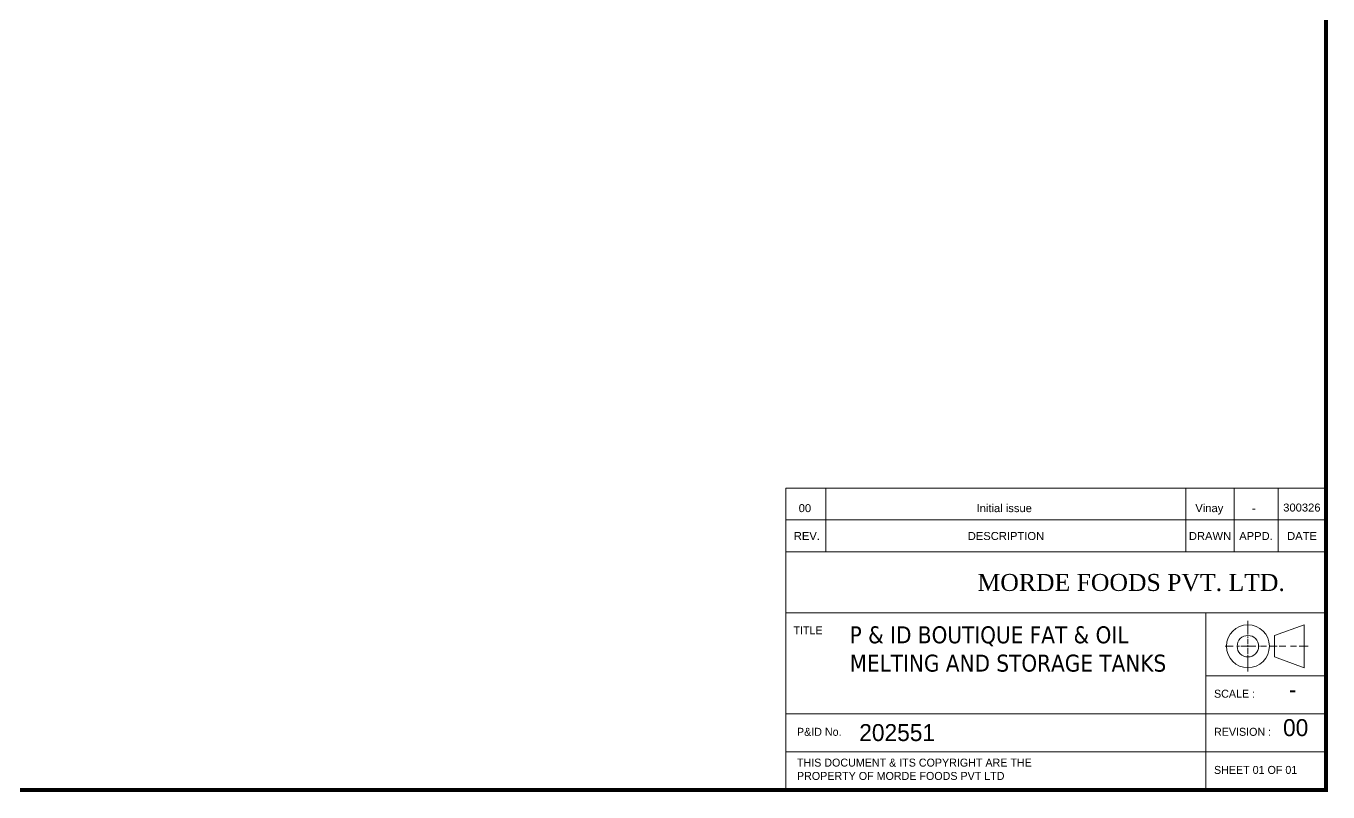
# Model space of a CAD drawing. Header units: millimetres. Extents: x -6314 to 11113, y -129 to 3675.
# Drawn here: x -3009 to -1193, y -129 to 941 of the extents above; entities that cross this region are included whole.
import ezdxf
from ezdxf.enums import TextEntityAlignment as Align

# ---------------------------------------------------------------- set-up
doc = ezdxf.new("R2010")
doc.units = ezdxf.units.MM
doc.layers.add('TITLE TEXT', color=7, linetype='Continuous', lineweight=20)
doc.styles.add('ARI', font='arial.ttf')

# ---------------------------------------------------------------- blocks, each defined once
blk = doc.blocks.new('A$C6b2bc574')
for p, q in [((-156.6, 70.7), (-156.6, 32.8)), ((-83.1, 29.9), (0, 59.8)), ((0, 59.8), (0, -59.8)), ((-197.2, 0), (-219.9, 0)), ((-179.9, 0), (-186.5, 0)), ((-134.8, 0), (-176.6, 0)), ((-156.6, 26.7), (-156.6, 23.4)), ((-156.6, 20.4), (-156.6, 5.5)), ((-156.6, 2.8), (-156.6, -2.4)), ((-124.5, 0), (-126.7, 0)), ((-104.5, 0), (-121.7, 0)), ((-75.3, 0), (-96.8, 0)), ((-83.1, 29.9), (-83.1, -29.9)), ((-50.8, 0), (-69.5, 0)), ((-21.6, 0), (-38.5, 0)), ((10.9, 0), (-13.8, 0)), ((-156.6, -5.6), (-156.6, -22.5)), ((-156.6, -25.3), (-156.6, -28.3)), ((-156.6, -29.9), (-156.6, -70.7)), ((0, -59.8), (-83.1, -29.9))]:
    blk.add_line(p, q)
for radius in [59.8, 29.9]:
    blk.add_circle((-156.6, 0), radius)

msp = doc.modelspace()

# ---------------------------------------------------------------- linework, layer by layer
at = {"layer": 'TITLE TEXT'}
for p, q in [((-1195.5, 295.8), (-1949.2, 295.8)), ((-1949.2, 295.8), (-1949.2, -125.9)), ((-1893.4, 206.5), (-1893.4, 295.8)), ((-1390.9, 206.5), (-1390.9, 295.8)), ((-1323.9, 206.5), (-1323.9, 295.8)), ((-1262.5, 206.5), (-1262.5, 295.8)), ((-1195.5, 295.8), (-1195.5, -125.9)), ((-1195.5, 251.2), (-1949.2, 251.2)), ((-1195.5, 206.5), (-1949.2, 206.5)), ((-1195.5, 121.4), (-1949.2, 121.4)), ((-1363, 121.4), (-1363, -125.9)), ((-1363, 33.8), (-1195.5, 33.8)), ((-1195.5, -19.4), (-1949.2, -19.4)), ((-1195.5, -72.7), (-1949.2, -72.7)), ((-1195.5, -125.9), (-1949.2, -125.9))]:
    msp.add_line(p, q, dxfattribs=at)
at = {"layer": 'TITLE TEXT', "ltscale": 5, "const_width": 5.38}
msp.add_lwpolyline([(-1195.5, 3492.8), (-1195.5, -125.9), (-6311.5, -125.9), (-6311.5, 3492.8)], close=True, dxfattribs=at)

# ---------------------------------------------------------------- block references
at = {"layer": 'TITLE TEXT', "xscale": 0.5019940966572517, "yscale": 0.5019940966572517, "zscale": 0.5019940966572517}
msp.add_blockref('A$C6b2bc574', (-1225.9, 74.9), dxfattribs=at)

# ---------------------------------------------------------------- texts
at = {"layer": 'TITLE TEXT', "style": 'ARI'}
for s, height, p in [('00', 11.17, (-1922.6, 267.7, 357.7)), ('Initial issue', 11.166, (-1644.5, 267.7, 357.7)), ('Vinay', 11.17, (-1358.3, 267.7, 357.7)), ('300326', 11.17, (-1229.2, 268.5, 419.3)), ('-', 11.2, (-1296.2, 267.7, 357.7)), ('REV.', 11.17, (-1919.9, 228.8)), ('DESCRIPTION', 11.166, (-1642.1, 228.8)), ('DRAWN', 11.17, (-1357.4, 228.8)), ('APPD.', 11.17, (-1293.2, 228.8)), ('DATE', 11.17, (-1229, 228.8))]:
    msp.add_text(s, height=height, dxfattribs=at).set_placement(p, align=Align.MIDDLE_CENTER)
at = {"layer": 'TITLE TEXT', "attachment_point": 1}
for s, insert, char_height, width in [('{\\fTimes New Roman|b0|i0|c0|p18;MORDE FOODS PVT. LTD.}', (-1681.8, 175.8), 23.714, 632.861), ('TITLE', (-1938.6, 102.7), 11.17, 43.332), ('{\\fTahoma|b0|i0|c0|p34;P & ID BOUTIQUE FAT & OIL ^JMELTING AND STORAGE TANKS}', (-1860.2, 102.7), 23.714, 632.861), ('SCALE :', (-1351.8, 14.2), 11.17, 149.277), ('-', (-1247.3, 26.4), 23.7, 68.518), ('202551', (-1846.8, -33.8), 23.71, 132.943), ('00', (-1255.5, -26.9), 23.71, 68.518), ('P&ID No.', (-1933.7, -39), 11.17, 106.514), ('REVISION :', (-1351.8, -39), 11.17, 149.277), ('THIS DOCUMENT & ITS COPYRIGHT ARE THE ^JPROPERTY OF MORDE FOODS PVT LTD', (-1933.7, -82), 11.166, 777.184), ('SHEET 01 OF 01', (-1351.8, -92.2), 11.166, 149.277)]:
    msp.add_mtext(s, dxfattribs=dict(at, insert=insert, char_height=char_height, width=width))

doc.saveas('drawing.dxf')
